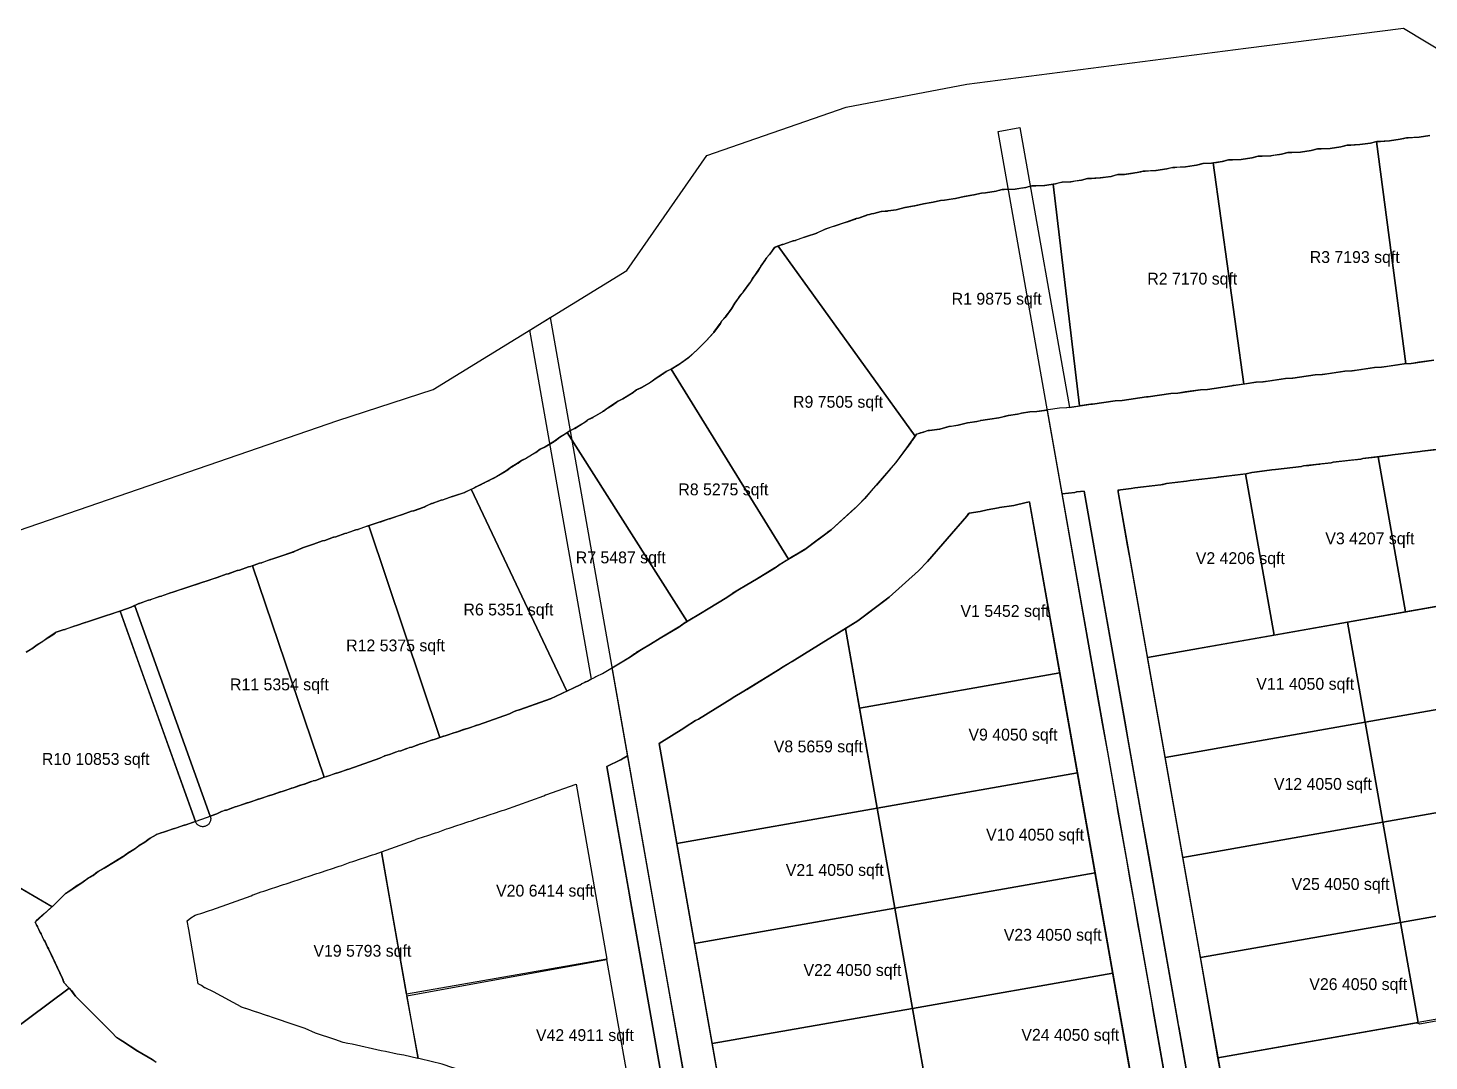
# Model space of a CAD drawing. Header units: metres. Extents: x 0 to 464, y -551 to 0.
# Drawn here: x 166.8 to 355.8, y -194.4 to -54.9 of the extents above; entities that cross this region are included whole.
import ezdxf

# ---------------------------------------------------------------- set-up
doc = ezdxf.new("R2010")
doc.units = ezdxf.units.M
for name, color, linetype in [('COLONY', 3, 'Continuous'), ('MEDIANS', 94, 'Continuous'), ('PLOTS', 1, 'Continuous'), ('PROMENADE', 62, 'Continuous'), ('ROADS', 8, 'Continuous'), ('TEXT', 7, 'Continuous'), ('WALKWAY', 33, 'Continuous')]:
    doc.layers.add(name, color=color, linetype=linetype)

msp = doc.modelspace()

# ---------------------------------------------------------------- linework, layer by layer
at = {"layer": 'COLONY'}
msp.add_lwpolyline([(164.23, -123.19), (208.6, -107.93), (221.48, -103.71), (247.6, -87.66), (258.4, -72.16), (277.21, -65.62), (293.47, -62.5), (331.12, -57.65), (352.37, -54.94), (384.19, -74.16)], dxfattribs=at)
at = {"layer": 'MEDIANS'}
msp.add_lwpolyline([(322.26, -208.18), (318.62, -187.55), (318.62, -187.55), (318.45, -186.61), (316.85, -177.51), (316.85, -177.51), (316.72, -176.8), (316.64, -176.35), (316.56, -175.86), (316.56, -175.86), (316.07, -173.1), (315.47, -169.68), (314.99, -167), (313.85, -160.54), (313.85, -160.54), (313.69, -159.59), (312.47, -152.69), (311.79, -148.85), (311.47, -147.03), (311.3, -146.07), (306.32, -117.82), (308.04, -117.62), (308.26, -117.56), (308.32, -117.55), (309.29, -117.44), (312.04, -133), (314.91, -149.27), (315.15, -150.65), (317.12, -161.83), (318, -166.82), (319.18, -173.52), (320.76, -182.47), (321.88, -188.85), (322, -189.49), (322.05, -189.79), (323.99, -200.76)], dxfattribs=at)
msp.add_lwpolyline([(248.02, -172.24), (247.83, -171.18), (244.9, -154.59), (246.77, -153.71), (246.78, -153.7), (247.08, -153.52), (247.1, -153.5), (247.14, -153.47), (247.18, -153.45), (247.23, -153.43), (247.25, -153.42), (247.71, -153.19), (252.12, -178.21), (253.34, -185.13), (255.59, -197.9), (256.04, -200.46), (256.53, -203.22), (258.81, -216.17), (257.43, -214.92), (255.26, -213.31), (254.98, -211.72), (251.66, -192.91), (248.02, -172.24)], close=True, dxfattribs=at)
at = {"layer": 'PLOTS'}
for points in [[(356.47, -99.76), (354.43, -100.06), (353.44, -100.21), (353.42, -100.21), (352.69, -100.25), (348.74, -70.26), (348.75, -70.25), (348.75, -70.25), (348.76, -70.25), (348.77, -70.25), (348.99, -70.25), (349, -70.25), (349.01, -70.25), (349.29, -70.24), (350.45, -70.18), (350.47, -70.18), (350.49, -70.18), (351.92, -69.96), (351.93, -69.96), (351.94, -69.96), (352.44, -69.83), (352.75, -69.75), (352.76, -69.75), (352.77, -69.75), (352.99, -69.75), (353, -69.75), (353.01, -69.75), (354.21, -69.69), (354.21, -69.69), (354.45, -69.68), (354.47, -69.68), (354.49, -69.68), (355.92, -69.46)], [(371.85, -130.35), (352.64, -133.74), (348.95, -112.81), (350.61, -112.61), (350.61, -112.61), (350.61, -112.61), (350.63, -112.61), (350.88, -112.55), (350.88, -112.55), (350.88, -112.55), (354.61, -112.11), (354.61, -112.11), (354.63, -112.11), (354.88, -112.05), (354.88, -112.05), (354.88, -112.05), (358.15, -111.67)], [(166.58, -139.18), (166.93, -138.96), (167.32, -138.73), (167.33, -138.72), (167.34, -138.71), (167.72, -138.44), (168.06, -138.18), (168.08, -138.18), (168.43, -137.96), (168.82, -137.73), (168.83, -137.72), (168.84, -137.71), (169.22, -137.44), (169.56, -137.18), (169.58, -137.18), (170.32, -136.73), (170.33, -136.72), (170.34, -136.71), (170.48, -136.61), (170.62, -136.5), (170.63, -136.5), (170.64, -136.5), (171.55, -136.17), (171.57, -136.17), (171.59, -136.16), (171.83, -136.1), (171.85, -136.1), (171.86, -136.09), (173.05, -135.67), (173.07, -135.67), (173.33, -135.6), (173.35, -135.6), (173.36, -135.59), (174.55, -135.17), (174.57, -135.17), (174.83, -135.1), (174.85, -135.1), (174.86, -135.09), (176.05, -134.67), (176.07, -134.67), (176.33, -134.6), (176.35, -134.6), (176.36, -134.59), (177.55, -134.17), (177.57, -134.17), (177.83, -134.1), (177.85, -134.1), (177.86, -134.09), (179.05, -133.67), (179.07, -133.67), (179.08, -133.67), (179.22, -133.63), (179.23, -133.63), (179.23, -133.64), (179.23, -133.64), (179.23, -133.64), (179.24, -133.65), (179.24, -133.65), (179.24, -133.65), (183.07, -144.35), (189.4, -162.01), (189.4, -162.02), (189.4, -162.02), (188.13, -162.47), (188.12, -162.48), (188.1, -162.48), (187.89, -162.53), (187.8, -162.56), (187.78, -162.56), (187.76, -162.57), (187.41, -162.69), (186.62, -162.98), (186.6, -162.98), (186.39, -163.03), (186.3, -163.06), (186.28, -163.06), (186.26, -163.07), (185.91, -163.19), (185.12, -163.48), (185.1, -163.48), (184.8, -163.56), (184.78, -163.56), (184.76, -163.57), (184.71, -163.59), (184.15, -163.78), (184.11, -163.8), (184.1, -163.81), (184.1, -163.81), (183.32, -164.28), (183.31, -164.29), (183.3, -164.3), (182.99, -164.52), (182.61, -164.81), (182.59, -164.81), (181.82, -165.28), (181.81, -165.29), (181.8, -165.3), (181.49, -165.52), (181.11, -165.81), (181.09, -165.81), (180.32, -166.28), (180.31, -166.29), (180.3, -166.3), (180.15, -166.4), (179.61, -166.81), (179.59, -166.81), (177.1, -168.31), (177.1, -168.31), (177.1, -168.31), (176.32, -168.78), (176.31, -168.79), (176.3, -168.8), (175.99, -169.02), (175.61, -169.31), (175.59, -169.31), (174.82, -169.78), (174.81, -169.79), (174.8, -169.8), (174.57, -169.97), (174.46, -170.05), (174.11, -170.31), (174.09, -170.31), (173.32, -170.78), (173.31, -170.79), (173.3, -170.8), (173.15, -170.9), (172.61, -171.31), (172.59, -171.31), (172.26, -171.52), (171.93, -171.71), (171.9, -171.73), (171.87, -171.76), (170.44, -173.19), (170.44, -173.19), (170.07, -173.53), (142.87, -157.6)], [(142.87, -157.61), (170.06, -173.52), (170.07, -173.53), (170.06, -173.53), (170.06, -173.53), (168.99, -174.5), (167.95, -175.45), (167.95, -175.45), (167.78, -175.6), (167.88, -175.8), (167.88, -175.8), (167.97, -175.98), (167.97, -175.98), (167.97, -175.99), (167.97, -176), (167.97, -176), (168.01, -176.07), (168.02, -176.08), (168.09, -176.19), (168.09, -176.19), (168.09, -176.2), (168.09, -176.2), (168.09, -176.21), (168.09, -176.21), (168.17, -176.37), (168.47, -176.98), (168.47, -176.98), (168.47, -176.99), (168.48, -177), (168.48, -177), (168.48, -177.01), (168.51, -177.06), (168.59, -177.19), (168.59, -177.19), (168.59, -177.2), (168.59, -177.2), (168.59, -177.21), (168.59, -177.21), (168.67, -177.37), (168.97, -177.98), (168.97, -177.98), (168.97, -177.99), (168.98, -178), (168.98, -178), (168.98, -178.01), (169.01, -178.06), (169.09, -178.19), (169.09, -178.19), (169.09, -178.2), (169.09, -178.2), (169.09, -178.21), (169.09, -178.21), (169.17, -178.37), (169.47, -178.98), (169.47, -178.98), (169.47, -178.99), (169.48, -179), (169.48, -179), (169.49, -179.02), (169.59, -179.19), (169.59, -179.19), (169.59, -179.2), (169.59, -179.2), (169.59, -179.21), (169.59, -179.21), (170.18, -180.45), (171.48, -183.2), (171.49, -183.21), (171.49, -183.21), (171.49, -183.22), (171.56, -183.4), (171.56, -183.42), (171.57, -183.44), (171.57, -183.44), (171.57, -183.44), (171.57, -183.45), (171.57, -183.46), (171.57, -183.46), (171.57, -183.49), (171.58, -183.52), (171.59, -183.55), (171.6, -183.58), (171.61, -183.6), (171.62, -183.62), (171.62, -183.62), (171.63, -183.63), (171.64, -183.64), (171.64, -183.65), (171.64, -183.66), (171.65, -183.67), (171.65, -183.68), (171.65, -183.68), (171.66, -183.7), (171.68, -183.76), (171.72, -183.81), (172.39, -184.53), (148.08, -202.61)], [(148.08, -202.61), (172.39, -184.53), (172.65, -184.82), (172.65, -184.82), (172.66, -184.83), (172.67, -184.84), (172.67, -184.85), (172.68, -184.85), (172.9, -185.16), (173.23, -185.59), (173.24, -185.61), (173.26, -185.63), (176.79, -189.16), (176.79, -189.16), (176.8, -189.17), (176.81, -189.18), (176.81, -189.19), (176.82, -189.2), (176.84, -189.22), (176.86, -189.25), (176.89, -189.27), (176.91, -189.29), (176.92, -189.29), (176.93, -189.3), (176.93, -189.3), (178.19, -190.56), (178.19, -190.56), (178.19, -190.56), (178.19, -190.56), (178.72, -191.15), (178.72, -191.15), (178.75, -191.18), (178.79, -191.2), (179.56, -191.66), (179.56, -191.66), (179.56, -191.66), (179.56, -191.66), (181.62, -193.03), (181.62, -193.03), (181.63, -193.04), (181.64, -193.04), (183.56, -194.16), (183.56, -194.16), (183.56, -194.16), (183.56, -194.16), (184.12, -194.53)], [(356.73, -203.31), (343.58, -203.37), (343.39, -203.37), (343.38, -203.55), (342.75, -212.33), (337.79, -213.21), (337.87, -208.09), (338, -200.3), (338, -200.1), (337.83, -200.1), (331.28, -199.99), (328.41, -199.94), (327.82, -196.6), (327.35, -193.91), (327.35, -193.91), (354.11, -189.19), (354.45, -189.31), (354.47, -189.32), (354.49, -189.32), (354.49, -189.32), (354.5, -189.32), (354.52, -189.32), (354.54, -189.32), (357.26, -188.84)]]:
    msp.add_lwpolyline(points, dxfattribs=at)
for points in [[(327.15, -73.08), (327.92, -72.96), (327.93, -72.96), (327.94, -72.96), (328.44, -72.83), (328.75, -72.75), (328.76, -72.75), (328.77, -72.75), (328.99, -72.75), (329, -72.75), (329.01, -72.75), (329.29, -72.74), (330.45, -72.68), (330.47, -72.68), (330.49, -72.68), (331.92, -72.46), (331.93, -72.46), (331.94, -72.46), (332.44, -72.33), (332.75, -72.25), (332.76, -72.25), (332.77, -72.25), (332.99, -72.25), (333, -72.25), (333.01, -72.25), (333.29, -72.24), (334.45, -72.18), (334.47, -72.18), (334.49, -72.18), (334.64, -72.15), (334.88, -72.12), (335.64, -72), (335.92, -71.96), (335.93, -71.96), (335.94, -71.96), (336.44, -71.83), (336.75, -71.75), (336.76, -71.75), (336.77, -71.75), (336.99, -71.75), (337, -71.75), (337.01, -71.75), (337.29, -71.74), (338.45, -71.68), (338.47, -71.68), (338.49, -71.68), (339.92, -71.46), (339.93, -71.46), (339.94, -71.46), (340.44, -71.33), (340.75, -71.25), (340.76, -71.25), (340.77, -71.25), (340.99, -71.25), (341, -71.25), (341.01, -71.25), (341.29, -71.24), (342.45, -71.18), (342.47, -71.18), (342.49, -71.18), (343.92, -70.96), (343.93, -70.96), (343.94, -70.96), (344.44, -70.83), (344.75, -70.75), (344.76, -70.75), (344.77, -70.75), (344.99, -70.75), (345, -70.75), (345.01, -70.75), (345.29, -70.74), (346.45, -70.68), (346.47, -70.68), (346.49, -70.68), (347.92, -70.46), (347.93, -70.46), (347.94, -70.46), (348.44, -70.33), (348.74, -70.26), (352.69, -100.25), (352.49, -100.26), (352.48, -100.26), (352.47, -100.26), (350.43, -100.56), (349.44, -100.71), (349.42, -100.71), (348.49, -100.76), (348.48, -100.76), (348.47, -100.76), (346.43, -101.06), (345.44, -101.21), (345.42, -101.21), (344.49, -101.26), (344.48, -101.26), (344.47, -101.26), (342.43, -101.56), (341.44, -101.71), (341.42, -101.71), (340.49, -101.76), (340.48, -101.76), (340.47, -101.76), (339.54, -101.9), (339.24, -101.94), (337.44, -102.21), (337.42, -102.21), (336.49, -102.26), (336.48, -102.26), (336.47, -102.26), (334.43, -102.56), (333.44, -102.71), (333.42, -102.71), (332.49, -102.76), (332.48, -102.76), (332.47, -102.76), (330.82, -103), (326.69, -73.15), (327.15, -73.08)], [(305.41, -75.96), (305.43, -75.96), (305.45, -75.96), (305.85, -75.85), (306.31, -75.73), (306.32, -75.73), (306.33, -75.73), (307.26, -75.69), (307.45, -75.68), (307.47, -75.68), (307.49, -75.68), (308.15, -75.58), (308.92, -75.46), (308.93, -75.46), (308.94, -75.46), (309.44, -75.33), (309.75, -75.25), (309.76, -75.25), (309.77, -75.25), (309.99, -75.25), (310, -75.25), (310.01, -75.25), (310.29, -75.24), (311.45, -75.18), (311.47, -75.18), (311.49, -75.18), (312.91, -74.96), (312.93, -74.96), (312.95, -74.96), (313.35, -74.85), (313.81, -74.73), (313.82, -74.73), (313.83, -74.73), (314.76, -74.69), (314.95, -74.68), (314.97, -74.68), (314.99, -74.68), (315.65, -74.58), (316.42, -74.46), (316.43, -74.46), (316.44, -74.46), (316.94, -74.33), (317.25, -74.25), (317.26, -74.25), (317.27, -74.25), (317.49, -74.25), (317.5, -74.25), (317.51, -74.25), (317.83, -74.23), (317.98, -74.23), (318.95, -74.18), (318.97, -74.18), (318.99, -74.18), (320.42, -73.96), (320.43, -73.96), (320.44, -73.96), (320.94, -73.83), (321.25, -73.75), (321.26, -73.75), (321.27, -73.75), (321.49, -73.75), (321.5, -73.75), (321.51, -73.75), (321.79, -73.74), (322.95, -73.68), (322.97, -73.68), (322.99, -73.68), (324.41, -73.46), (324.43, -73.46), (324.45, -73.46), (324.85, -73.35), (325.31, -73.23), (325.32, -73.23), (325.33, -73.23), (326.26, -73.19), (326.45, -73.18), (326.47, -73.18), (326.49, -73.18), (326.69, -73.15), (330.82, -103), (329.44, -103.21), (329.42, -103.21), (329.34, -103.21), (329.24, -103.22), (329.23, -103.22), (329.22, -103.22), (325.94, -103.71), (325.92, -103.71), (324.99, -103.76), (324.98, -103.76), (324.97, -103.76), (322.93, -104.06), (321.94, -104.21), (321.92, -104.21), (321.09, -104.25), (320.99, -104.26), (320.98, -104.26), (320.97, -104.26), (317.94, -104.71), (317.92, -104.71), (317.84, -104.71), (317.74, -104.72), (317.73, -104.72), (317.72, -104.72), (314.44, -105.21), (314.42, -105.21), (313.49, -105.26), (313.48, -105.26), (313.47, -105.26), (310.44, -105.71), (310.42, -105.71), (310.34, -105.71), (310.24, -105.72), (310.23, -105.72), (310.22, -105.72), (308.65, -105.95), (305.1, -76.01), (305.41, -75.96)], [(268.55, -84.17), (268.55, -84.17), (268.57, -84.17), (268.57, -84.17), (268.66, -84.15), (268.83, -84.1), (268.85, -84.1), (268.86, -84.09), (270.05, -83.67), (270.05, -83.67), (270.07, -83.67), (270.07, -83.67), (270.33, -83.6), (270.35, -83.6), (270.36, -83.59), (271.4, -83.23), (271.55, -83.17), (271.55, -83.17), (271.57, -83.17), (271.57, -83.17), (271.84, -83.1), (271.85, -83.1), (271.86, -83.09), (273.23, -82.62), (273.24, -82.61), (273.25, -82.6), (273.86, -82.32), (274.26, -82.13), (274.27, -82.13), (274.27, -82.12), (274.29, -82.12), (274.29, -82.12), (274.3, -82.11), (274.31, -82.11), (274.34, -82.1), (274.35, -82.1), (274.36, -82.1), (275.35, -81.74), (275.55, -81.67), (275.55, -81.67), (275.57, -81.67), (275.57, -81.67), (275.83, -81.6), (275.85, -81.6), (275.86, -81.59), (276.9, -81.23), (277.05, -81.17), (277.05, -81.17), (277.07, -81.17), (277.07, -81.17), (277.33, -81.1), (277.35, -81.1), (277.36, -81.09), (278.4, -80.73), (278.55, -80.67), (278.55, -80.67), (278.57, -80.67), (278.57, -80.67), (278.83, -80.6), (278.85, -80.6), (278.86, -80.59), (279.9, -80.23), (280.05, -80.17), (280.05, -80.17), (280.07, -80.17), (280.07, -80.17), (280.34, -80.1), (280.35, -80.1), (280.36, -80.1), (280.59, -80.02), (280.6, -80.01), (280.6, -80.01), (280.62, -80.01), (280.62, -80.01), (280.63, -80.01), (280.92, -79.96), (280.93, -79.96), (280.94, -79.96), (281.91, -79.72), (281.92, -79.71), (281.92, -79.71), (281.94, -79.71), (281.95, -79.71), (281.95, -79.71), (282.46, -79.68), (282.47, -79.68), (282.48, -79.68), (282.64, -79.65), (282.65, -79.65), (282.66, -79.65), (282.67, -79.65), (282.68, -79.65), (282.7, -79.65), (282.7, -79.65), (282.71, -79.65), (282.74, -79.65), (282.77, -79.65), (282.79, -79.64), (282.82, -79.63), (282.83, -79.63), (282.84, -79.63), (282.85, -79.62), (282.85, -79.62), (283.92, -79.46), (283.93, -79.46), (283.94, -79.46), (285.12, -79.16), (285.13, -79.16), (285.13, -79.16), (285.14, -79.16), (285.91, -79.04), (286.42, -78.96), (286.43, -78.96), (286.44, -78.96), (287.62, -78.66), (287.63, -78.66), (287.63, -78.66), (287.64, -78.66), (288.41, -78.54), (288.92, -78.46), (288.93, -78.46), (288.94, -78.46), (289.92, -78.21), (289.92, -78.21), (289.94, -78.21), (289.94, -78.21), (290.46, -78.18), (290.47, -78.18), (290.48, -78.18), (290.75, -78.14), (291.87, -77.97), (291.92, -77.96), (291.93, -77.96), (291.94, -77.96), (293.12, -77.66), (293.13, -77.66), (293.13, -77.66), (293.14, -77.66), (293.91, -77.54), (294.42, -77.46), (294.43, -77.46), (294.44, -77.46), (295.42, -77.21), (295.42, -77.21), (295.44, -77.21), (295.44, -77.21), (295.96, -77.18), (295.97, -77.18), (295.98, -77.18), (297.42, -76.96), (297.43, -76.96), (297.44, -76.96), (297.71, -76.89), (297.94, -76.83), (298.25, -76.75), (298.25, -76.75), (298.26, -76.75), (298.27, -76.75), (298.27, -76.75), (298.49, -76.75), (298.5, -76.75), (298.51, -76.75), (299.87, -76.68), (299.88, -76.68), (299.9, -76.68), (299.95, -76.68), (299.97, -76.68), (299.99, -76.68), (300.72, -76.57), (301.42, -76.46), (301.43, -76.46), (301.44, -76.46), (301.71, -76.39), (301.94, -76.33), (302.25, -76.25), (302.25, -76.25), (302.26, -76.25), (302.27, -76.25), (302.27, -76.25), (302.49, -76.25), (302.5, -76.25), (302.51, -76.25), (302.79, -76.24), (303.4, -76.21), (303.95, -76.18), (303.97, -76.18), (303.99, -76.18), (305.1, -76.01), (305.1, -76.01), (305.1, -76.02), (308.65, -105.95), (308.65, -105.95), (308.64, -105.96), (306.94, -106.21), (306.93, -106.21), (306.93, -106.21), (306.92, -106.21), (306.91, -106.21), (305.99, -106.26), (305.98, -106.26), (305.97, -106.26), (303.25, -106.66), (303.02, -106.7), (302.98, -106.7), (302.97, -106.7), (302.97, -106.7), (302.94, -106.71), (302.93, -106.71), (302.93, -106.71), (302.92, -106.71), (302.18, -106.75), (302.01, -106.76), (301.99, -106.76), (301.98, -106.76), (301.97, -106.76), (300.85, -106.93), (300.84, -106.93), (300.83, -106.93), (300.57, -107), (300.32, -107.06), (300.31, -107.06), (300.31, -107.06), (300.3, -107.06), (299.09, -107.24), (299.07, -107.24), (299.05, -107.24), (297.82, -107.56), (297.81, -107.56), (297.81, -107.56), (297.8, -107.56), (296.56, -107.75), (296.24, -107.79), (295.35, -107.93), (295.34, -107.93), (295.33, -107.93), (295.25, -107.95), (295.06, -108), (294.82, -108.06), (294.81, -108.06), (294.81, -108.06), (294.8, -108.06), (293.59, -108.24), (293.57, -108.24), (293.55, -108.24), (292.32, -108.56), (292.31, -108.56), (292.31, -108.56), (292.3, -108.56), (291.59, -108.66), (291.09, -108.74), (291.07, -108.74), (291.05, -108.74), (289.82, -109.06), (289.81, -109.06), (289.81, -109.06), (289.8, -109.06), (288.41, -109.27), (288.4, -109.27), (288.4, -109.27), (288.39, -109.27), (288.36, -109.27), (288.33, -109.27), (288.3, -109.27), (288.26, -109.28), (288.24, -109.29), (288.24, -109.29), (288.22, -109.29), (288.22, -109.29), (288.2, -109.3), (288.2, -109.3), (288.19, -109.3), (288.17, -109.3), (288.09, -109.32), (288.06, -109.32), (288.03, -109.33), (287.62, -109.48), (287.62, -109.48), (287.6, -109.48), (287.6, -109.48), (287.3, -109.56), (287.28, -109.56), (287.27, -109.57), (287.22, -109.58), (286.78, -109.74), (286.69, -109.77), (286.64, -109.85), (286.5, -110.04), (268, -84.37), (268.55, -84.17)], [(254.82, -100.23), (254.83, -100.22), (254.84, -100.21), (254.84, -100.21), (254.87, -100.19), (254.92, -100.15), (255.58, -99.67), (255.89, -99.45), (256.01, -99.36), (256.01, -99.36), (256.02, -99.35), (256.03, -99.34), (256.03, -99.34), (256.28, -99.11), (257.1, -98.36), (257.11, -98.36), (257.12, -98.35), (258.35, -97.12), (258.36, -97.11), (258.36, -97.1), (259.11, -96.28), (259.34, -96.03), (259.34, -96.03), (259.35, -96.02), (259.36, -96.01), (259.36, -96.01), (260.21, -94.84), (260.21, -94.84), (260.22, -94.83), (260.23, -94.82), (260.23, -94.82), (260.3, -94.7), (260.42, -94.49), (260.43, -94.49), (260.43, -94.48), (260.44, -94.47), (260.52, -94.38), (260.71, -94.17), (260.84, -94.03), (260.85, -94.02), (260.86, -94.01), (261.01, -93.8), (261.27, -93.44), (261.28, -93.44), (261.28, -93.43), (261.28, -93.43), (261.31, -93.41), (261.33, -93.39), (261.35, -93.36), (261.37, -93.33), (261.38, -93.31), (261.38, -93.31), (261.38, -93.29), (261.39, -93.29), (261.39, -93.28), (261.4, -93.27), (261.4, -93.26), (261.71, -92.84), (261.72, -92.83), (261.73, -92.82), (262.17, -92.08), (262.18, -92.07), (262.18, -92.07), (262.19, -92.06), (262.55, -91.57), (262.71, -91.34), (262.72, -91.33), (262.73, -91.32), (262.92, -91), (262.92, -90.99), (262.93, -90.99), (262.94, -90.97), (262.94, -90.97), (262.95, -90.96), (263.34, -90.53), (263.35, -90.52), (263.36, -90.51), (264.21, -89.34), (264.22, -89.33), (264.23, -89.32), (264.67, -88.58), (264.68, -88.57), (264.68, -88.57), (264.69, -88.56), (264.95, -88.2), (265.21, -87.84), (265.22, -87.83), (265.23, -87.82), (265.58, -87.24), (265.67, -87.08), (265.68, -87.07), (265.68, -87.07), (265.69, -87.06), (266.05, -86.57), (266.21, -86.34), (266.22, -86.33), (266.23, -86.32), (266.42, -86), (266.42, -85.99), (266.43, -85.99), (266.44, -85.97), (266.44, -85.97), (266.45, -85.96), (266.82, -85.55), (266.84, -85.53), (266.85, -85.52), (266.86, -85.51), (267.06, -85.24), (267.54, -84.57), (267.55, -84.57), (267.55, -84.56), (267.56, -84.55), (267.56, -84.55), (267.58, -84.54), (267.58, -84.53), (267.59, -84.52), (267.6, -84.52), (267.61, -84.51), (267.61, -84.51), (267.63, -84.5), (267.63, -84.5), (267.64, -84.5), (267.87, -84.41), (268, -84.37), (286.5, -110.04), (286.09, -110.61), (286.09, -110.62), (286.08, -110.63), (286.07, -110.64), (286.07, -110.64), (286.06, -110.66), (286.06, -110.66), (286.04, -110.67), (286.03, -110.69), (286.01, -110.71), (286, -110.73), (285.98, -110.76), (285.98, -110.78), (285.98, -110.78), (285.97, -110.79), (285.97, -110.79), (285.81, -111.01), (285.39, -111.61), (285.39, -111.61), (285.39, -111.61), (285.39, -111.61), (285.39, -111.61), (283.89, -113.6), (283.89, -113.61), (283.89, -113.61), (283.88, -113.62), (283.88, -113.62), (283.18, -114.43), (281.27, -116.63), (280.62, -117.37), (279.7, -118.43), (279.7, -118.43), (279.69, -118.44), (279.69, -118.44), (279.68, -118.45), (278.8, -119.33), (278.44, -119.69), (278.44, -119.69), (278.44, -119.69), (278.44, -119.69), (278.44, -119.69), (278.36, -119.76), (275.17, -122.66), (275.16, -122.67), (275.16, -122.67), (275.15, -122.68), (274.74, -122.98), (274.66, -123.04), (274.46, -123.19), (273.29, -124.06), (271.61, -125.3), (271.6, -125.31), (271.6, -125.31), (271.59, -125.32), (271.59, -125.32), (270.76, -125.81), (269.91, -126.32), (269.43, -126.61), (269.42, -126.62), (269.42, -126.61), (253.58, -100.98), (253.58, -100.98), (253.58, -100.97), (253.58, -100.97), (254.6, -100.36), (254.82, -100.23), (254.82, -100.23)], [(239.91, -109.29), (239.92, -109.29), (239.93, -109.29), (240.56, -108.99), (240.57, -108.98), (240.58, -108.97), (241.73, -108.28), (241.82, -108.23), (241.83, -108.22), (241.84, -108.21), (241.93, -108.15), (242.27, -107.9), (242.31, -107.87), (242.41, -107.79), (242.42, -107.79), (242.43, -107.79), (243.06, -107.49), (243.07, -107.48), (243.08, -107.47), (244.32, -106.73), (244.33, -106.72), (244.34, -106.71), (244.44, -106.64), (245.06, -106.18), (245.08, -106.18), (245.66, -105.82), (245.82, -105.73), (245.83, -105.72), (245.84, -105.71), (245.93, -105.65), (246.41, -105.29), (246.42, -105.29), (246.43, -105.29), (247.06, -104.99), (247.07, -104.98), (247.08, -104.97), (248.23, -104.28), (248.32, -104.23), (248.33, -104.22), (248.34, -104.21), (248.91, -103.79), (248.92, -103.79), (248.93, -103.79), (249.56, -103.49), (249.57, -103.48), (249.58, -103.47), (250.82, -102.73), (250.83, -102.72), (250.84, -102.71), (250.94, -102.64), (251.56, -102.18), (251.58, -102.18), (252.16, -101.82), (252.32, -101.73), (252.33, -101.72), (252.34, -101.71), (252.43, -101.65), (252.91, -101.29), (252.92, -101.29), (252.93, -101.29), (253.56, -100.99), (253.57, -100.98), (253.57, -100.98), (269.42, -126.62), (269.1, -126.81), (269.1, -126.81), (269.1, -126.81), (268.69, -127.06), (268.32, -127.28), (268.31, -127.29), (268.3, -127.3), (268.1, -127.44), (267.61, -127.81), (267.59, -127.81), (265.1, -129.31), (263.8, -130.09), (262.6, -130.81), (262.6, -130.81), (262.6, -130.81), (261.91, -131.23), (261.82, -131.28), (261.81, -131.29), (261.8, -131.3), (261.11, -131.81), (261.09, -131.81), (258.6, -133.31), (257.77, -133.81), (257.3, -134.09), (256.1, -134.81), (256.1, -134.81), (256.1, -134.81), (255.74, -135.03), (239.57, -109.55), (239.91, -109.29)], [(226.73, -117.14), (227.06, -116.99), (227.07, -116.98), (227.08, -116.97), (227.14, -116.94), (227.26, -116.86), (227.28, -116.86), (228.06, -116.49), (228.07, -116.48), (228.08, -116.47), (228.17, -116.42), (228.26, -116.36), (228.28, -116.36), (228.51, -116.25), (229.06, -115.99), (229.07, -115.98), (229.08, -115.97), (229.17, -115.92), (229.26, -115.86), (229.28, -115.86), (229.74, -115.64), (230.06, -115.49), (230.07, -115.48), (230.08, -115.47), (231.32, -114.73), (231.33, -114.72), (231.34, -114.71), (231.44, -114.64), (232.06, -114.18), (232.08, -114.18), (232.66, -113.82), (232.82, -113.73), (232.83, -113.72), (232.84, -113.71), (232.93, -113.65), (233.41, -113.29), (233.42, -113.29), (233.43, -113.29), (234.06, -112.99), (234.07, -112.98), (234.08, -112.97), (235.23, -112.28), (235.32, -112.23), (235.33, -112.22), (235.34, -112.21), (235.91, -111.79), (235.92, -111.79), (235.93, -111.79), (236.56, -111.49), (236.57, -111.48), (236.58, -111.47), (237.82, -110.73), (237.83, -110.72), (237.84, -110.71), (237.94, -110.64), (238.56, -110.18), (238.58, -110.18), (239.16, -109.82), (239.32, -109.73), (239.33, -109.72), (239.34, -109.71), (239.43, -109.65), (239.57, -109.55), (255.74, -135.03), (255.57, -135.13), (255.32, -135.28), (255.31, -135.29), (255.3, -135.3), (255.15, -135.4), (254.61, -135.81), (254.59, -135.81), (252.1, -137.31), (250.8, -138.09), (249.6, -138.81), (249.6, -138.81), (249.6, -138.81), (248.82, -139.28), (248.81, -139.29), (248.8, -139.3), (248.65, -139.4), (248.11, -139.81), (248.09, -139.81), (247.15, -140.38), (244.31, -142.09), (244.29, -142.09), (243.52, -142.47), (243.51, -142.47), (243.5, -142.48), (243.44, -142.51), (243.3, -142.59), (243.3, -142.59), (242.52, -142.97), (242.51, -142.97), (242.5, -142.98), (242.3, -143.09), (242.3, -143.09), (242.06, -143.2), (241.85, -143.3), (241.52, -143.47), (241.51, -143.47), (241.5, -143.48), (241.3, -143.59), (241.29, -143.59), (239.53, -144.43), (226.62, -117.19), (226.73, -117.14)], [(331.11, -115.11), (331.11, -115.11), (331.13, -115.11), (331.15, -115.11), (331.15, -115.11), (331.9, -114.93), (331.9, -114.93), (331.92, -114.93), (331.92, -114.93), (332.62, -114.84), (334.62, -114.58), (334.62, -114.58), (335.12, -114.52), (338.61, -114.11), (338.63, -114.11), (338.86, -114.05), (338.87, -114.05), (338.89, -114.05), (338.9, -114.05), (339.59, -113.97), (340.89, -113.81), (340.89, -113.81), (340.9, -113.81), (340.92, -113.81), (340.92, -113.81), (340.94, -113.81), (340.96, -113.82), (340.99, -113.81), (341.02, -113.81), (341.05, -113.8), (341.07, -113.79), (341.08, -113.79), (341.08, -113.79), (341.08, -113.79), (341.29, -113.77), (342.61, -113.61), (342.61, -113.61), (342.63, -113.61), (342.88, -113.55), (342.88, -113.55), (342.88, -113.55), (345.22, -113.28), (346.63, -113.11), (346.88, -113.05), (346.88, -113.05), (346.88, -113.05), (348.95, -112.81), (352.64, -133.74), (344.84, -135.12), (344.84, -135.12), (334.91, -136.87), (331.08, -115.12), (331.11, -115.11)], [(315.43, -126.25), (315.42, -126.22), (315.42, -126.22), (315.41, -126.21), (315.41, -126.2), (315.41, -126.19), (315.4, -126.18), (315.4, -126.17), (315.16, -124.8), (313.88, -117.52), (313.88, -117.51), (313.87, -117.5), (313.87, -117.49), (313.87, -117.48), (313.87, -117.47), (313.87, -117.46), (313.88, -117.45), (313.88, -117.44), (313.88, -117.43), (313.88, -117.42), (313.89, -117.41), (313.89, -117.4), (313.9, -117.39), (313.9, -117.39), (313.91, -117.37), (313.91, -117.37), (313.92, -117.36), (313.92, -117.35), (313.93, -117.34), (313.93, -117.34), (313.95, -117.33), (313.95, -117.33), (313.96, -117.32), (313.97, -117.31), (313.98, -117.31), (313.98, -117.3), (314, -117.3), (314, -117.3), (314.02, -117.29), (314.02, -117.29), (314.04, -117.29), (314.04, -117.28), (314.05, -117.28), (314.05, -117.28), (314.2, -117.26), (315.62, -117.08), (315.62, -117.08), (316.12, -117.02), (319.61, -116.61), (319.63, -116.61), (319.95, -116.54), (320.4, -116.43), (320.4, -116.43), (320.42, -116.43), (320.42, -116.43), (321.12, -116.34), (323.12, -116.08), (323.12, -116.08), (323.62, -116.02), (327.11, -115.61), (327.13, -115.61), (327.36, -115.55), (327.37, -115.55), (327.39, -115.55), (327.4, -115.55), (331.08, -115.12), (334.91, -136.87), (317.83, -139.88), (317.82, -139.88), (317.82, -139.87), (315.44, -126.38), (315.44, -126.37), (315.44, -126.36), (315.44, -126.34), (315.44, -126.31), (315.44, -126.28), (315.43, -126.25)], [(212.83, -122.1), (212.85, -122.1), (212.86, -122.09), (214.05, -121.67), (214.07, -121.67), (214.33, -121.6), (214.35, -121.6), (214.36, -121.59), (214.43, -121.57), (215.51, -121.19), (215.53, -121.18), (215.55, -121.17), (215.57, -121.17), (215.78, -121.12), (215.83, -121.1), (215.85, -121.1), (215.86, -121.09), (217.05, -120.67), (217.07, -120.67), (217.33, -120.6), (217.35, -120.6), (217.36, -120.59), (218.55, -120.17), (218.57, -120.17), (218.84, -120.1), (218.85, -120.1), (218.86, -120.09), (219.77, -119.78), (220.23, -119.62), (220.24, -119.61), (220.25, -119.6), (220.69, -119.4), (221.27, -119.12), (221.28, -119.12), (221.29, -119.12), (221.34, -119.1), (221.35, -119.1), (221.36, -119.1), (221.91, -118.9), (222.55, -118.67), (222.57, -118.67), (222.83, -118.6), (222.85, -118.6), (222.86, -118.59), (224.05, -118.17), (224.07, -118.17), (224.34, -118.1), (224.35, -118.1), (224.36, -118.09), (225.73, -117.62), (225.74, -117.61), (225.75, -117.6), (226.62, -117.19), (239.53, -144.43), (237.3, -145.49), (237.28, -145.49), (233.24, -146.93), (233.12, -146.98), (233.1, -146.98), (232.96, -147.02), (232.8, -147.06), (232.78, -147.06), (232.76, -147.07), (232.43, -147.19), (232.42, -147.19), (232.41, -147.2), (231.8, -147.49), (231.78, -147.49), (227.62, -148.98), (227.6, -148.98), (227.39, -149.03), (227.3, -149.06), (227.28, -149.06), (227.26, -149.07), (226.91, -149.19), (226.12, -149.48), (226.1, -149.48), (225.89, -149.53), (225.8, -149.56), (225.78, -149.56), (225.76, -149.57), (225.59, -149.63), (224.98, -149.85), (224.62, -149.98), (224.6, -149.98), (224.3, -150.06), (224.28, -150.06), (224.26, -150.07), (223.91, -150.19), (223.12, -150.48), (223.1, -150.48), (222.89, -150.53), (222.8, -150.56), (222.78, -150.56), (222.76, -150.57), (222.41, -150.69), (222.37, -150.71), (212.79, -122.11), (212.83, -122.1)], [(306, -141.96), (278.99, -146.73), (278.99, -146.73), (278.99, -146.73), (277.09, -135.98), (277.09, -135.98), (277.09, -135.98), (278.78, -134.94), (278.78, -134.94), (282.42, -132.2), (283.01, -131.75), (283.01, -131.75), (286.93, -128.18), (286.93, -128.18), (288.18, -126.93), (288.18, -126.93), (293.49, -120.81), (293.49, -120.81), (293.76, -120.44), (293.76, -120.44), (293.76, -120.44), (293.77, -120.44), (293.77, -120.44), (293.77, -120.44), (295.25, -120.2), (295.25, -120.2), (296.22, -119.95), (296.22, -119.95), (297.75, -119.7), (297.75, -119.7), (297.86, -119.67), (297.86, -119.67), (299.79, -119.4), (299.79, -119.4), (301.48, -118.99), (301.48, -118.99), (301.94, -118.91), (301.94, -118.91), (301.94, -118.92), (306, -141.96), (306, -141.96), (306, -141.96)], [(198.05, -127.17), (198.07, -127.17), (198.33, -127.1), (198.35, -127.1), (198.36, -127.09), (198.5, -127.05), (199.55, -126.67), (199.57, -126.67), (199.83, -126.6), (199.85, -126.6), (199.86, -126.59), (201.05, -126.17), (201.07, -126.17), (201.34, -126.1), (201.35, -126.1), (201.36, -126.09), (202.27, -125.78), (202.73, -125.62), (202.74, -125.61), (202.75, -125.6), (203.19, -125.4), (203.77, -125.12), (203.78, -125.12), (203.79, -125.12), (203.84, -125.1), (203.85, -125.1), (203.86, -125.1), (204.41, -124.9), (205.05, -124.67), (205.07, -124.67), (205.33, -124.6), (205.35, -124.6), (205.36, -124.59), (206.55, -124.17), (206.57, -124.17), (206.83, -124.1), (206.85, -124.1), (206.86, -124.09), (208.05, -123.67), (208.07, -123.67), (208.33, -123.6), (208.35, -123.6), (208.36, -123.59), (209.55, -123.17), (209.57, -123.17), (209.83, -123.1), (209.85, -123.1), (209.86, -123.09), (211.05, -122.67), (211.07, -122.67), (211.33, -122.6), (211.35, -122.6), (211.36, -122.59), (212.55, -122.17), (212.57, -122.17), (212.79, -122.11), (222.37, -150.71), (221.62, -150.98), (221.6, -150.98), (221.39, -151.03), (221.3, -151.06), (221.28, -151.06), (221.26, -151.07), (220.91, -151.19), (220.12, -151.48), (220.1, -151.48), (219.89, -151.53), (219.8, -151.56), (219.78, -151.56), (219.76, -151.57), (219.41, -151.69), (218.62, -151.98), (218.6, -151.98), (218.39, -152.03), (218.3, -152.06), (218.28, -152.06), (218.26, -152.07), (217.91, -152.19), (217.12, -152.48), (217.1, -152.48), (216.89, -152.53), (216.8, -152.56), (216.78, -152.56), (216.76, -152.57), (216.41, -152.69), (215.62, -152.98), (215.6, -152.98), (215.46, -153.02), (215.3, -153.06), (215.28, -153.06), (215.26, -153.07), (214.93, -153.19), (214.92, -153.19), (214.91, -153.2), (214.3, -153.49), (214.28, -153.49), (210.12, -154.98), (210.1, -154.98), (209.89, -155.03), (209.8, -155.06), (209.78, -155.06), (209.76, -155.07), (209.41, -155.19), (208.62, -155.48), (208.6, -155.48), (208.39, -155.53), (208.3, -155.56), (208.28, -155.56), (208.26, -155.57), (207.69, -155.77), (207.67, -155.78), (207.12, -155.98), (207.1, -155.98), (206.89, -156.03), (206.8, -156.06), (206.78, -156.06), (206.76, -156.07), (206.76, -156.07), (197.1, -127.51), (198.05, -127.17)], [(181.85, -132.6), (181.86, -132.6), (182.08, -132.52), (183.05, -132.17), (183.07, -132.17), (183.33, -132.1), (183.35, -132.1), (183.36, -132.09), (184.55, -131.67), (184.57, -131.67), (184.83, -131.6), (184.85, -131.6), (184.86, -131.59), (186.05, -131.17), (186.07, -131.17), (186.33, -131.1), (186.35, -131.1), (186.36, -131.09), (187.55, -130.67), (187.57, -130.67), (187.83, -130.6), (187.85, -130.6), (187.86, -130.59), (189.05, -130.17), (189.07, -130.17), (189.33, -130.1), (189.35, -130.1), (189.36, -130.09), (190.55, -129.67), (190.57, -129.67), (190.83, -129.6), (190.85, -129.6), (190.86, -129.59), (192.05, -129.17), (192.07, -129.17), (192.33, -129.1), (192.35, -129.1), (192.36, -129.09), (193.55, -128.67), (193.57, -128.67), (193.83, -128.6), (193.85, -128.6), (193.86, -128.59), (195.05, -128.17), (195.07, -128.17), (195.33, -128.1), (195.35, -128.1), (195.36, -128.09), (196.55, -127.67), (196.57, -127.67), (196.83, -127.6), (196.85, -127.6), (196.86, -127.59), (197.1, -127.51), (206.76, -156.07), (206.41, -156.19), (205.62, -156.48), (205.6, -156.48), (205.39, -156.53), (205.3, -156.56), (205.28, -156.56), (205.26, -156.57), (204.91, -156.69), (204.12, -156.98), (204.1, -156.98), (203.89, -157.03), (203.8, -157.06), (203.78, -157.06), (203.76, -157.07), (203.41, -157.19), (202.62, -157.48), (202.6, -157.48), (202.39, -157.53), (202.3, -157.56), (202.28, -157.56), (202.26, -157.57), (201.91, -157.69), (201.12, -157.98), (201.1, -157.98), (200.89, -158.03), (200.8, -158.06), (200.78, -158.06), (200.76, -158.07), (200.41, -158.19), (199.62, -158.48), (199.6, -158.48), (199.39, -158.53), (199.3, -158.56), (199.28, -158.56), (199.26, -158.57), (198.91, -158.69), (198.12, -158.98), (198.1, -158.98), (197.89, -159.03), (197.8, -159.06), (197.78, -159.06), (197.76, -159.07), (197.41, -159.19), (196.62, -159.48), (196.6, -159.48), (196.39, -159.53), (196.3, -159.56), (196.28, -159.56), (196.26, -159.57), (195.91, -159.69), (195.12, -159.98), (195.1, -159.98), (194.89, -160.03), (194.8, -160.06), (194.78, -160.06), (194.76, -160.07), (194.41, -160.19), (193.62, -160.48), (193.6, -160.48), (193.46, -160.52), (193.3, -160.56), (193.28, -160.56), (193.26, -160.57), (192.93, -160.69), (192.92, -160.69), (192.91, -160.7), (192.46, -160.91), (192.3, -160.99), (192.28, -160.99), (191.42, -161.3), (191.41, -161.3), (191.41, -161.3), (181.25, -132.93), (181.23, -132.88), (181.77, -132.62), (181.78, -132.62), (181.79, -132.62), (181.84, -132.6), (181.85, -132.6)], [(344.84, -135.12), (371.85, -130.35), (374.23, -143.86), (347.22, -148.62), (344.84, -135.12)], [(281.37, -160.24), (254.36, -165), (254.35, -165), (254.35, -165), (251.97, -151.49), (251.97, -151.49), (251.97, -151.49), (255.28, -149.44), (255.28, -149.44), (255.47, -149.3), (255.47, -149.3), (256.88, -148.42), (256.88, -148.42), (256.88, -148.42), (256.89, -148.42), (256.89, -148.42), (256.89, -148.42), (256.89, -148.42), (256.89, -148.42), (256.89, -148.42), (257.27, -148.23), (257.27, -148.23), (257.27, -148.23), (257.28, -148.23), (257.28, -148.23), (257.28, -148.23), (257.28, -148.23), (257.28, -148.23), (257.28, -148.23), (257.28, -148.23), (261.78, -145.44), (261.78, -145.44), (261.97, -145.3), (261.97, -145.3), (263.38, -144.42), (263.38, -144.42), (263.38, -144.42), (263.39, -144.42), (263.39, -144.42), (263.39, -144.42), (263.39, -144.42), (263.39, -144.42), (263.39, -144.42), (263.77, -144.23), (263.77, -144.23), (263.77, -144.23), (263.78, -144.23), (263.78, -144.23), (263.78, -144.23), (263.78, -144.23), (263.78, -144.23), (263.78, -144.23), (263.78, -144.23), (268.28, -141.44), (268.28, -141.44), (268.47, -141.3), (268.47, -141.3), (269.88, -140.42), (269.88, -140.42), (269.88, -140.42), (269.89, -140.42), (269.89, -140.42), (269.89, -140.42), (269.89, -140.42), (269.89, -140.42), (269.89, -140.42), (270.27, -140.23), (270.27, -140.23), (270.27, -140.23), (270.28, -140.23), (270.28, -140.23), (270.28, -140.23), (270.28, -140.23), (270.28, -140.23), (270.28, -140.23), (270.28, -140.23), (274.78, -137.44), (274.78, -137.44), (274.97, -137.3), (274.97, -137.3), (277.09, -135.98), (277.09, -135.98), (277.09, -135.98), (281.37, -160.24), (281.37, -160.24), (281.37, -160.24)], [(317.82, -139.88), (344.84, -135.12), (347.22, -148.62), (320.21, -153.39), (317.82, -139.88)], [(278.99, -146.73), (306, -141.96), (308.39, -155.47), (281.37, -160.24), (278.99, -146.73)], [(347.22, -148.62), (374.23, -143.86), (376.61, -157.37), (349.6, -162.13), (347.22, -148.62)], [(320.21, -153.39), (347.22, -148.62), (349.6, -162.13), (322.59, -166.9), (320.21, -153.39)], [(281.37, -160.24), (308.39, -155.47), (310.77, -168.98), (283.75, -173.74), (281.37, -160.24)], [(244.92, -180.59), (217.9, -185.35), (217.9, -185.35), (217.9, -185.35), (214.52, -166.14), (214.52, -166.14), (214.52, -166.14), (218.92, -164.56), (218.92, -164.56), (219.14, -164.45), (219.14, -164.45), (219.19, -164.43), (219.19, -164.43), (220.3, -164.04), (220.3, -164.04), (220.64, -163.95), (220.64, -163.95), (221.8, -163.54), (221.8, -163.54), (222.14, -163.45), (222.14, -163.45), (223.3, -163.04), (223.3, -163.04), (223.64, -162.95), (223.64, -162.95), (224.8, -162.54), (224.8, -162.54), (225.14, -162.45), (225.14, -162.45), (226.3, -162.04), (226.3, -162.04), (226.64, -161.95), (226.64, -161.95), (227.8, -161.54), (227.8, -161.54), (228.14, -161.45), (228.14, -161.45), (229.3, -161.04), (229.3, -161.04), (229.64, -160.95), (229.64, -160.95), (230.8, -160.54), (230.8, -160.54), (231.14, -160.45), (231.14, -160.45), (236.42, -158.56), (236.42, -158.56), (236.64, -158.45), (236.64, -158.45), (236.69, -158.43), (236.69, -158.43), (240.75, -156.98), (240.75, -156.98), (240.75, -156.98), (244.92, -180.59), (244.92, -180.59), (244.92, -180.59)], [(349.6, -162.13), (376.61, -157.37), (379, -170.88), (351.98, -175.64), (349.6, -162.13)], [(254.35, -165), (281.37, -160.24), (283.75, -173.74), (256.74, -178.51), (254.35, -165)], [(322.59, -166.9), (349.6, -162.13), (351.98, -175.64), (324.97, -180.4), (322.59, -166.9)], [(219.43, -194), (219.43, -194), (219.43, -194), (217.54, -193.56), (217.54, -193.56), (217.54, -193.56), (217.54, -193.56), (216.62, -193.43), (216.62, -193.43), (216.62, -193.43), (216.62, -193.43), (215.04, -193.06), (215.04, -193.06), (215.04, -193.06), (215.04, -193.06), (214.45, -192.98), (214.45, -192.98), (214.45, -192.98), (214.45, -192.98), (210.54, -192.06), (210.54, -192.06), (210.54, -192.06), (210.54, -192.06), (209.95, -191.98), (209.95, -191.98), (209.95, -191.98), (209.95, -191.98), (209.36, -191.84), (209.36, -191.84), (209.36, -191.84), (209.36, -191.84), (208.22, -191.46), (205.61, -190.58), (205.61, -190.58), (205.61, -190.58), (205.61, -190.58), (204.22, -189.96), (204.22, -189.96), (204.22, -189.96), (204.22, -189.96), (202.72, -189.46), (199.94, -188.52), (199.2, -188.27), (199.2, -188.27), (199.2, -188.27), (199.2, -188.27), (199.15, -188.26), (199.15, -188.26), (199.15, -188.26), (199.15, -188.26), (197.7, -187.77), (197.7, -187.77), (197.7, -187.77), (197.7, -187.77), (197.65, -187.76), (197.65, -187.76), (197.65, -187.76), (197.65, -187.76), (196.2, -187.27), (196.2, -187.27), (196.2, -187.27), (196.2, -187.27), (196.15, -187.26), (196.15, -187.26), (196.15, -187.26), (196.15, -187.26), (195.61, -187.08), (195.61, -187.08), (195.61, -187.08), (195.61, -187.08), (195.59, -187.07), (195.57, -187.06), (195.57, -187.06), (195.57, -187.06), (195.57, -187.06), (191.86, -185.01), (191.86, -185.01), (191.86, -185.01), (191.86, -185.01), (190.71, -184.5), (190.71, -184.5), (190.71, -184.5), (190.71, -184.5), (190.66, -184.48), (190.66, -184.48), (190.66, -184.48), (190.66, -184.48), (190.66, -184.48), (190.66, -184.48), (190.66, -184.48), (190.66, -184.48), (190.65, -184.48), (190.65, -184.48), (190.65, -184.48), (190.65, -184.48), (190.65, -184.48), (190.22, -184.18), (190.22, -184.18), (190.22, -184.18), (190.22, -184.18), (189.8, -183.94), (189.8, -183.94), (189.8, -183.94), (189.8, -183.94), (189.8, -183.93), (189.8, -183.93), (189.8, -183.93), (189.8, -183.93), (189.8, -183.93), (189.8, -183.93), (189.8, -183.93), (189.8, -183.93), (189.8, -183.93), (189.8, -183.93), (189.8, -183.93), (188.51, -176.61), (188.51, -176.61), (188.51, -176.61), (188.3, -175.43), (188.3, -175.43), (188.3, -175.43), (188.81, -175.04), (188.81, -175.04), (189.38, -174.68), (189.38, -174.68), (189.38, -174.68), (189.39, -174.68), (189.39, -174.68), (189.39, -174.68), (189.39, -174.68), (189.8, -174.54), (189.8, -174.54), (190.14, -174.45), (190.14, -174.45), (191.3, -174.04), (191.3, -174.04), (191.64, -173.95), (191.64, -173.95), (196.92, -172.06), (196.92, -172.06), (197.14, -171.95), (197.14, -171.95), (197.19, -171.93), (197.19, -171.93), (198.3, -171.54), (198.3, -171.54), (198.64, -171.45), (198.64, -171.45), (199.8, -171.04), (199.8, -171.04), (200.14, -170.95), (200.14, -170.95), (201.3, -170.54), (201.3, -170.54), (201.64, -170.45), (201.64, -170.45), (202.8, -170.04), (202.8, -170.04), (203.14, -169.95), (203.14, -169.95), (204.3, -169.54), (204.3, -169.54), (204.64, -169.45), (204.64, -169.45), (205.8, -169.04), (205.8, -169.04), (206.14, -168.95), (206.14, -168.95), (207.3, -168.54), (207.3, -168.54), (207.64, -168.45), (207.64, -168.45), (208.8, -168.04), (208.8, -168.04), (209.14, -167.95), (209.14, -167.95), (210.3, -167.54), (210.3, -167.54), (210.64, -167.45), (210.64, -167.45), (211.8, -167.04), (211.8, -167.04), (212.14, -166.95), (212.14, -166.95), (213.3, -166.54), (213.3, -166.54), (213.64, -166.45), (213.64, -166.45), (214.51, -166.14), (214.52, -166.14), (214.52, -166.14), (215.52, -171.85), (215.52, -171.85), (215.52, -171.85), (215.52, -171.85), (219.43, -194), (219.43, -194), (219.43, -194)], [(283.75, -173.74), (310.77, -168.98), (313.15, -182.49), (286.13, -187.25), (283.75, -173.74)], [(351.98, -175.64), (379, -170.88), (381.38, -184.38), (354.36, -189.15), (351.98, -175.64)], [(256.74, -178.51), (283.75, -173.74), (286.13, -187.25), (259.12, -192.01), (256.74, -178.51)], [(324.97, -180.4), (351.98, -175.64), (354.36, -189.15), (327.35, -193.91), (324.97, -180.4)], [(248.76, -202.76), (244.78, -205.39), (243.96, -204.9), (242.06, -203.61), (239.63, -202.26), (235.07, -199.61), (234.07, -199.11), (229.22, -196.96), (227.72, -196.46), (224.2, -195.27), (224.15, -195.26), (222.7, -194.77), (219.71, -194.07), (219.49, -194), (217.94, -185.55), (244.87, -180.66), (248.76, -202.76)], [(286.13, -187.25), (313.15, -182.49), (315.53, -196), (288.52, -200.76), (286.13, -187.25)], [(259.12, -192.01), (286.13, -187.25), (288.52, -200.76), (261.5, -205.52), (259.12, -192.01)]]:
    msp.add_lwpolyline(points, close=True, dxfattribs=at)
at = {"layer": 'PROMENADE'}
for points in [[(164.23, -123.19), (208.6, -107.93), (221.48, -103.71), (247.6, -87.66), (258.4, -72.16), (277.21, -65.62), (293.47, -62.5), (331.12, -57.65), (352.37, -54.94), (373.54, -67.72)], [(355.93, -69.46), (354.47, -69.68), (353, -69.75), (352.76, -69.75), (351.93, -69.96), (350.47, -70.18), (349, -70.25), (348.76, -70.25), (347.93, -70.46), (346.47, -70.68), (345, -70.75), (344.76, -70.75), (343.93, -70.96), (342.47, -71.18), (341, -71.25), (340.76, -71.25), (339.93, -71.46), (338.47, -71.68), (337, -71.75), (336.76, -71.75), (335.93, -71.96), (334.47, -72.18), (333, -72.25), (332.76, -72.25), (331.93, -72.46), (330.47, -72.68), (329, -72.75), (328.76, -72.75), (327.93, -72.96), (326.47, -73.18), (325.32, -73.23), (324.43, -73.46), (322.97, -73.68), (321.5, -73.75), (321.26, -73.75), (320.43, -73.96), (318.97, -74.18), (317.5, -74.25), (317.26, -74.25), (316.43, -74.46), (314.97, -74.68), (313.82, -74.73), (312.93, -74.96), (311.47, -75.18), (310, -75.25), (309.76, -75.25), (308.93, -75.46), (307.47, -75.68), (306.32, -75.73), (305.43, -75.96), (303.97, -76.18), (302.5, -76.25), (302.26, -76.25), (301.43, -76.46), (299.97, -76.68), (298.5, -76.75), (298.26, -76.75), (297.43, -76.96), (295.97, -77.18), (295.43, -77.21), (294.43, -77.46), (293.13, -77.66), (291.93, -77.96), (290.47, -78.18), (289.93, -78.21), (288.93, -78.46), (287.63, -78.66), (286.43, -78.96), (285.13, -79.16), (283.93, -79.46), (282.47, -79.68), (281.93, -79.71), (280.93, -79.96), (280.61, -80.01), (280.35, -80.1), (280.06, -80.17), (278.85, -80.6), (278.56, -80.67), (277.35, -81.1), (277.06, -81.17), (275.85, -81.6), (275.56, -81.67), (274.35, -82.1), (274.28, -82.12), (273.24, -82.61), (271.85, -83.1), (271.56, -83.17), (270.35, -83.6), (270.06, -83.67), (268.85, -84.1), (268.56, -84.17), (267.58, -84.52), (266.85, -85.52), (266.43, -85.98), (266.22, -86.33), (265.68, -87.07), (265.22, -87.83), (264.68, -88.57), (264.22, -89.33), (263.35, -90.52), (262.93, -90.98), (262.72, -91.33), (262.18, -92.07), (261.72, -92.83), (260.85, -94.02), (260.43, -94.48), (260.22, -94.83), (259.35, -96.02), (258.36, -97.11), (257.11, -98.36), (256.02, -99.35), (254.83, -100.22), (253.57, -100.98), (252.92, -101.29), (252.33, -101.72), (251.57, -102.18), (250.83, -102.72), (249.57, -103.48), (248.92, -103.79), (248.33, -104.22), (247.07, -104.98), (246.42, -105.29), (245.83, -105.72), (245.07, -106.18), (244.33, -106.72), (243.07, -107.48), (242.42, -107.79), (241.83, -108.22), (240.57, -108.98), (239.92, -109.29), (239.33, -109.72), (238.57, -110.18), (237.83, -110.72), (236.57, -111.48), (235.92, -111.79), (235.33, -112.22), (234.07, -112.98), (233.42, -113.29), (232.83, -113.72), (232.07, -114.18), (231.33, -114.72), (230.07, -115.48), (229.27, -115.86), (229.07, -115.98), (228.27, -116.36), (228.07, -116.48), (227.27, -116.86), (227.07, -116.98), (225.74, -117.61), (224.35, -118.1), (224.06, -118.17), (222.85, -118.6), (222.56, -118.67), (221.35, -119.1), (221.28, -119.12), (220.24, -119.61), (218.85, -120.1), (218.56, -120.17), (217.35, -120.6), (217.06, -120.67), (215.85, -121.1), (215.56, -121.17), (214.35, -121.6), (214.06, -121.67), (212.85, -122.1), (212.56, -122.17), (211.35, -122.6), (211.06, -122.67), (209.85, -123.1), (209.56, -123.17), (208.35, -123.6), (208.06, -123.67), (206.85, -124.1), (206.56, -124.17), (205.35, -124.6), (205.06, -124.67), (203.85, -125.1), (203.78, -125.12), (202.74, -125.61), (201.35, -126.1), (201.06, -126.17), (199.85, -126.6), (199.56, -126.67), (198.35, -127.1), (198.06, -127.17), (196.85, -127.6), (196.56, -127.67), (195.35, -128.1), (195.06, -128.17), (193.85, -128.6), (193.56, -128.67), (192.35, -129.1), (192.06, -129.17), (190.85, -129.6), (190.56, -129.67), (189.35, -130.1), (189.06, -130.17), (187.85, -130.6), (187.56, -130.67), (186.35, -131.1), (186.06, -131.17), (184.85, -131.6), (184.56, -131.67), (183.35, -132.1), (183.06, -132.17), (181.85, -132.6), (181.78, -132.62), (180.74, -133.11), (179.35, -133.6), (179.06, -133.67), (177.85, -134.1), (177.56, -134.17), (176.35, -134.6), (176.06, -134.67), (174.85, -135.1), (174.56, -135.17), (173.35, -135.6), (173.06, -135.67), (171.85, -136.1), (171.56, -136.17), (170.63, -136.5), (170.33, -136.72), (169.57, -137.18), (168.83, -137.72), (168.07, -138.18), (167.33, -138.72), (166.57, -139.18)]]:
    msp.add_lwpolyline(points, dxfattribs=at)
at = {"layer": 'ROADS'}
for points in [[(323.99, -200.77), (309.29, -117.44), (308.32, -117.55), (308.26, -117.56), (308.04, -117.62), (306.32, -117.82), (297.69, -68.89), (300.64, -68.37), (307.3, -106.15), (310.23, -105.72), (310.43, -105.71), (313.48, -105.26), (314.43, -105.21), (317.73, -104.72), (317.93, -104.71), (320.98, -104.26), (321.93, -104.21), (324.98, -103.76), (325.93, -103.71), (329.23, -103.22), (329.43, -103.21), (332.48, -102.76), (333.43, -102.71), (336.48, -102.26), (337.43, -102.21), (340.48, -101.76), (341.43, -101.71), (344.48, -101.26), (345.43, -101.21), (348.48, -100.76), (349.43, -100.71), (352.48, -100.26), (353.43, -100.21), (356.48, -99.76)], [(184.13, -194.54), (183.56, -194.16), (181.63, -193.04), (179.56, -191.66), (178.75, -191.18), (178.19, -190.56), (173.24, -185.61), (172.67, -184.84), (171.68, -183.76), (171.49, -183.21), (169.59, -179.2), (169.47, -178.99), (169.09, -178.2), (168.97, -177.99), (168.59, -177.2), (168.47, -176.99), (168.09, -176.2), (167.97, -175.99), (167.78, -175.6), (170.44, -173.19), (171.9, -171.73), (172.6, -171.31), (173.31, -170.79), (174.1, -170.31), (174.81, -169.79), (175.6, -169.31), (176.31, -168.79), (177.1, -168.31), (179.6, -166.81), (180.31, -166.29), (181.1, -165.81), (181.81, -165.29), (182.6, -164.81), (183.31, -164.29), (184.1, -163.81), (184.11, -163.8), (184.78, -163.56), (185.11, -163.48), (186.28, -163.06), (186.61, -162.98), (187.78, -162.56), (188.11, -162.48), (192.29, -160.99), (192.92, -160.69), (193.28, -160.56), (193.61, -160.48), (194.78, -160.06), (195.11, -159.98), (196.28, -159.56), (196.61, -159.48), (197.78, -159.06), (198.11, -158.98), (199.28, -158.56), (199.61, -158.48), (200.78, -158.06), (201.11, -157.98), (202.28, -157.56), (202.61, -157.48), (203.78, -157.06), (204.11, -156.98), (205.28, -156.56), (205.61, -156.48), (206.78, -156.06), (207.11, -155.98), (208.28, -155.56), (208.61, -155.48), (209.78, -155.06), (210.11, -154.98), (214.29, -153.49), (214.92, -153.19), (215.28, -153.06), (215.61, -152.98), (216.78, -152.56), (217.11, -152.48), (218.28, -152.06), (218.61, -151.98), (219.78, -151.56), (220.11, -151.48), (221.28, -151.06), (221.61, -150.98), (222.78, -150.56), (223.11, -150.48), (224.28, -150.06), (224.61, -149.98), (225.78, -149.56), (226.11, -149.48), (227.28, -149.06), (227.61, -148.98), (231.79, -147.49), (232.42, -147.19), (232.78, -147.06), (233.11, -146.98), (237.29, -145.49), (241.3, -143.59), (241.51, -143.47), (242.3, -143.09), (242.51, -142.97), (242.83, -142.82), (234.52, -95.7), (237.27, -94.01), (247.71, -153.19), (247.25, -153.42), (247.23, -153.43), (247.18, -153.45), (247.14, -153.47), (247.1, -153.5), (247.08, -153.52), (246.78, -153.7), (246.77, -153.71), (244.9, -154.59), (255.26, -213.31)], [(262.9, -239.34), (245.61, -141.3), (248.1, -139.81), (248.81, -139.29), (249.6, -138.81), (250.8, -138.09), (252.1, -137.31), (254.6, -135.81), (255.31, -135.29), (256.1, -134.81), (257.3, -134.09), (258.6, -133.31), (261.1, -131.81), (261.81, -131.29), (262.6, -130.81), (263.8, -130.09), (265.1, -129.31), (267.6, -127.81), (268.31, -127.29), (269.1, -126.81), (271.6, -125.31), (275.16, -122.67), (278.44, -119.69), (279.69, -118.44), (283.89, -113.61), (285.39, -111.61), (286.69, -109.77), (287.28, -109.56), (287.61, -109.48), (288.06, -109.32), (289.81, -109.06), (291.07, -108.74), (292.31, -108.56), (293.57, -108.24), (294.81, -108.06), (295.34, -107.93), (297.81, -107.56), (299.07, -107.24), (300.31, -107.06), (300.84, -106.93), (301.98, -106.76), (302.93, -106.71), (304.32, -106.5), (331.06, -258.1)], [(358.63, -111.61), (354.88, -112.05), (354.63, -112.11), (350.88, -112.55), (350.63, -112.61), (346.88, -113.05), (346.63, -113.11), (342.88, -113.55), (342.63, -113.61), (338.88, -114.05), (338.63, -114.11), (335.12, -114.52), (334.62, -114.58), (331.91, -114.93), (331.13, -115.11), (327.38, -115.55), (327.13, -115.61), (323.62, -116.02), (323.12, -116.08), (320.41, -116.43), (319.63, -116.61), (316.12, -117.02), (315.62, -117.08), (313.84, -117.31), (328.41, -199.93)], [(325.18, -250.71), (301.94, -118.91), (301.48, -118.99), (299.79, -119.4), (297.86, -119.67), (297.75, -119.7), (296.22, -119.95), (295.25, -120.2), (293.77, -120.44), (293.49, -120.81), (288.18, -126.93), (286.93, -128.18), (283.01, -131.75), (278.78, -134.94), (274.97, -137.3), (274.78, -137.44), (270.27, -140.23), (269.89, -140.42), (268.47, -141.3), (268.28, -141.44), (263.77, -144.23), (263.39, -144.42), (261.97, -145.3), (261.78, -145.44), (257.27, -148.23), (256.89, -148.42), (255.47, -149.3), (255.28, -149.44), (251.97, -151.49), (264.16, -220.64)]]:
    msp.add_lwpolyline(points, dxfattribs=at)
at = {"layer": 'WALKWAY'}
msp.add_lwpolyline([(190.56, -162.72), (190.46, -162.73), (190.36, -162.73), (190.25, -162.72), (190.15, -162.7), (190.05, -162.66), (189.95, -162.62), (189.86, -162.58), (189.77, -162.52), (189.69, -162.45), (189.62, -162.38), (189.55, -162.3), (189.49, -162.21), (189.44, -162.12), (189.4, -162.02), (179.24, -133.65), (179.23, -133.63), (179.35, -133.6), (180.74, -133.11), (181.23, -132.88), (181.25, -132.93), (191.41, -161.3), (191.44, -161.4), (191.46, -161.5), (191.47, -161.61), (191.47, -161.71), (191.46, -161.82), (191.44, -161.92), (191.41, -162.02), (191.37, -162.12), (191.32, -162.21), (191.27, -162.3), (191.2, -162.38), (191.12, -162.45), (191.04, -162.52), (190.96, -162.58), (190.86, -162.63), (190.77, -162.67), (190.67, -162.7), (190.56, -162.72)], close=True, dxfattribs=at)

# ---------------------------------------------------------------- texts
at = {"layer": 'TEXT'}
for s, p in [('R3 7193 sqft', (339.73, -86.65)), ('R2 7170 sqft', (317.82, -89.57)), ('R1 9875 sqft', (291.43, -92.28)), ('R9 7505 sqft', (270.03, -106.19)), ('R8 5275 sqft', (254.56, -118.01)), ('V3 4207 sqft', (341.83, -124.62)), ('R7 5487 sqft', (240.72, -127.19)), ('V2 4206 sqft', (324.36, -127.29)), ('R6 5351 sqft', (225.57, -134.22)), ('V1 5452 sqft', (292.62, -134.41)), ('R12 5375 sqft', (209.75, -139.07)), ('R11 5354 sqft', (194.08, -144.33)), ('V11 4050 sqft', (332.52, -144.25)), ('V8 5659 sqft', (267.43, -152.7)), ('V9 4050 sqft', (293.69, -151.1)), ('R10 10853 sqft', (168.7, -154.39)), ('V12 4050 sqft', (334.9, -157.76)), ('V10 4050 sqft', (296.07, -164.61)), ('V21 4050 sqft', (269.05, -169.37)), ('V25 4050 sqft', (337.28, -171.27)), ('V20 6414 sqft', (229.97, -172.16)), ('V23 4050 sqft', (298.45, -178.12)), ('V19 5793 sqft', (205.33, -180.28)), ('V22 4050 sqft', (271.44, -182.88)), ('V26 4050 sqft', (339.67, -184.78)), ('V42 4911 sqft', (235.35, -191.66)), ('V24 4050 sqft', (300.83, -191.62))]:
    msp.add_text(s, height=1.6, dxfattribs=at).set_placement(p)

doc.saveas('drawing.dxf')
